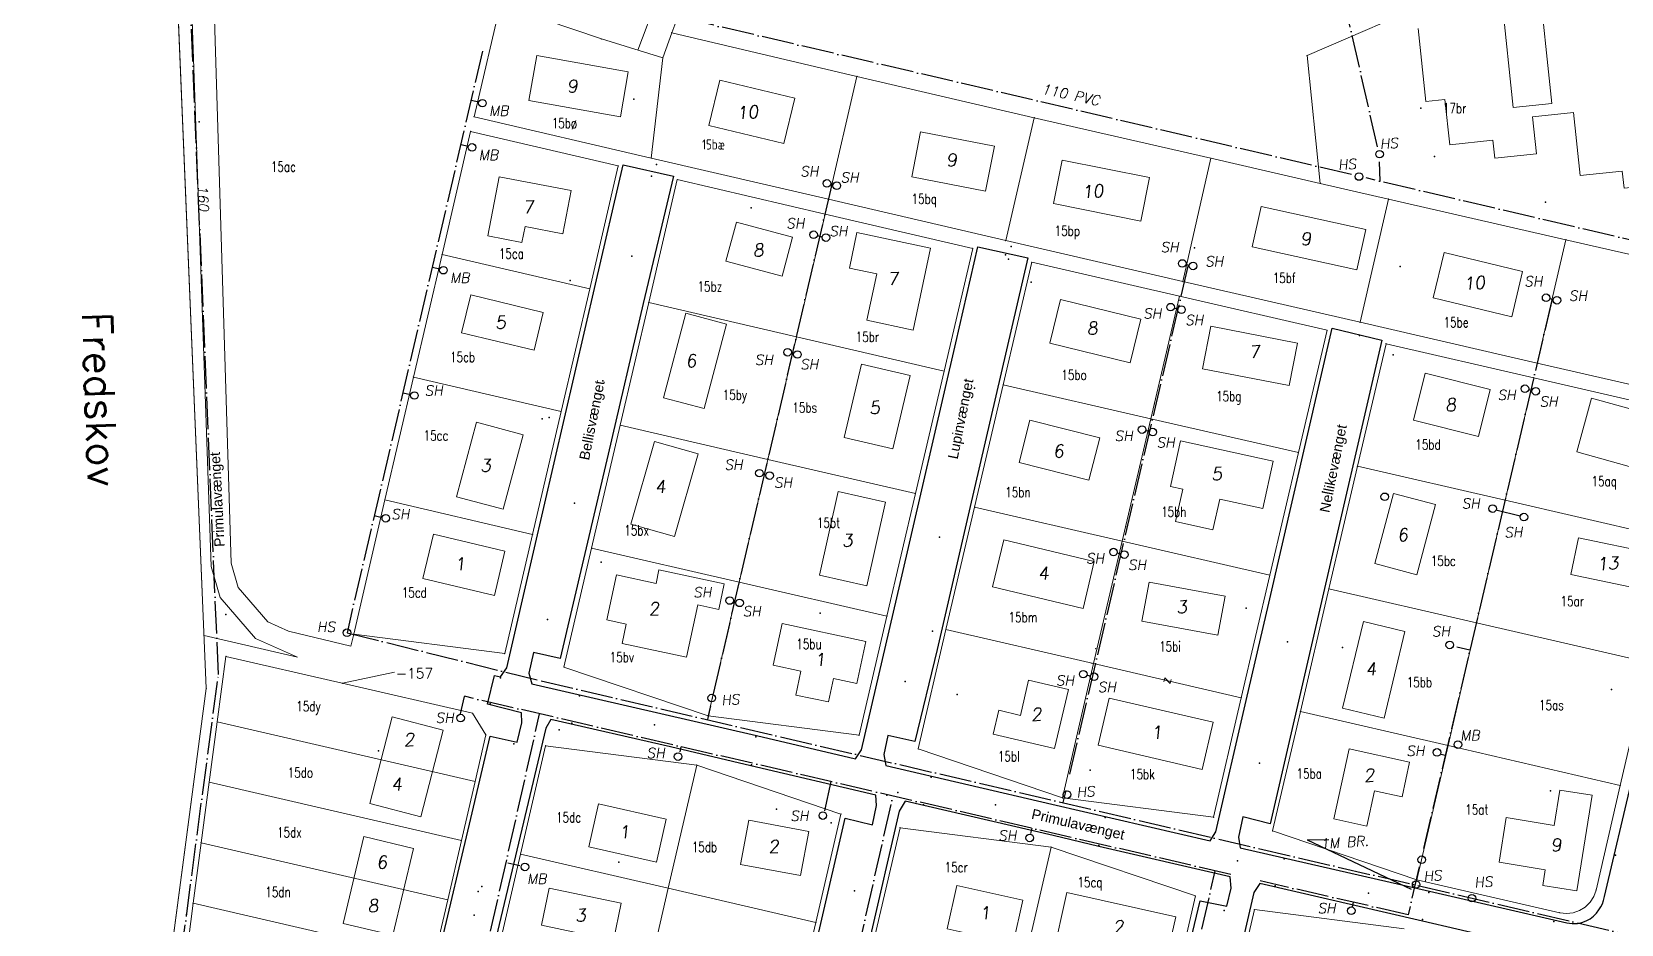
# Model space of a CAD drawing. Header units: millimetres. Extents: x 672113 to 680957, y 6130092 to 6137781.
# Drawn here: x 674181.8 to 674496.3, y 6133181.2 to 6133358 of the extents above; entities that cross this region are included whole.
import ezdxf

# ---------------------------------------------------------------- set-up
doc = ezdxf.new("R2010")
doc.units = ezdxf.units.MM
doc.header["$LTSCALE"] = 0.5
doc.linetypes.add('VVS3', pattern=[16, 12.8, -1.6, 0, -1.6])
for name, color, linetype, lineweight in [('bygning', 1, 'Continuous', 5), ('FREDSKOV', 1, 'Continuous', 5), ('FRSKOV_L', 1, 'Continuous', 5), ('OPTAGETVEJ', 1, 'Continuous', 5), ('skel', 142, 'Continuous', 5), ('SKELKREDS', 1, 'Continuous', 5), ('SKELPKT', 1, 'Continuous', 5), ('SKOV_TEKST', 1, 'Continuous', 5), ('SL-Målebrønd', 70, 'Continuous', 30)]:
    doc.layers.add(name, color=color, linetype=linetype, lineweight=lineweight)
for name, color, linetype, lineweight, plot in [('FIKS_PILE', 9, 'Continuous', 5, False), ('FIKS_TEKST', 6, 'Continuous', 5, False), ('FIKSPUNKT', 1, 'Continuous', 5, False)]:
    doc.layers.add(name, color=color, linetype=linetype, lineweight=lineweight, plot=plot)
for name, color, linetype in [('Husnr', 3, 'Continuous'), ('MATRNR', 12, 'Continuous'), ('SL-tekst2', 3, 'Continuous'), ('Spildevand', 2, 'Continuous'), ('TF_V_---_Stikledning', 150, 'VVS3'), ('TF_V_---_Stophane', 3, 'Continuous'), ('TF_V_---_Tekst', 1, 'Continuous'), ('Vej', 7, 'Continuous'), ('Vejnavn', 9, 'Continuous')]:
    doc.layers.add(name, color=color, linetype=linetype)
doc.styles.add('Ariel', font='arial.ttf')
doc.styles.add('ROMANS', font='ROMANS')
doc.styles.get("Standard").update_dxf_attribs({"font": 'romans.shx', "width": 0.75})

# ---------------------------------------------------------------- blocks, each defined once
blk = doc.blocks.new('270554_270554.DWG_FMEBLOCK69')
at = {"layer": 'FIKS_PILE', "color": 6}
blk.add_line((5.14, 1.08), (-5.14, -1.08), dxfattribs=at)

msp = doc.modelspace()

# ---------------------------------------------------------------- linework, layer by layer
at = {"layer": 'bygning'}
for points in [[(674456.14, 6133358.62, 40.94), (674457.67, 6133344.19, 40.94), (674461.45, 6133344.59, 42.09), (674462.4, 6133335.6, 40.79), (674470.96, 6133336.51, 40.49), (674471.33, 6133332.95, 40.54), (674479.59, 6133333.83, 40.39), (674478.82, 6133341.13, 40.49), (674486.92, 6133341.98, 40.69), (674488.24, 6133329.5, 40.69), (674496.55, 6133330.37, 40.89), (674496.91, 6133327, 40.84), (674505.33, 6133327.89, 40.79), (674503.89, 6133341.55, 40.64), (674513.82, 6133342.6, 40.67), (674514.95, 6133330.26, 40.63), (674548.47, 6133333.33, 40.76), (674547.97, 6133338.74, 40.75), (674561.7, 6133340, 40.73), (674556.91, 6133392.3, 40.71)], [(674479.92, 6133369.58, 40.79), (674482.64, 6133343.8, 40.39), (674474.97, 6133342.99, 40.44), (674472.77, 6133363.86, 40.94)]]:
    msp.add_polyline3d(points, dxfattribs=at)
for points in [[(674298.25, 6133341.17, 33.97), (674299.83, 6133350.03, 34.48), (674281.69, 6133353.26, 34.47), (674280.11, 6133344.39, 34.47)], [(674330.58, 6133335.85, 34.44), (674332.76, 6133344.82, 34.44), (674317.97, 6133348.41, 34.44), (674315.79, 6133339.45, 34.44)], [(674372.3, 6133335.31, 35.99), (674357.68, 6133338.19, 35.77), (674355.93, 6133329.28, 35.65), (674370.55, 6133326.41, 35.71)], [(674385.67, 6133332.54, 37.13), (674383.96, 6133323.95, 37.14), (674401.26, 6133320.51, 37.16), (674402.97, 6133329.1, 37.15)], [(674278.78, 6133316.27, 34.47), (674279.39, 6133319.44, 34.47), (674286.88, 6133317.99, 34.48), (674288.54, 6133326.53, 34.47), (674274.27, 6133329.29, 34.46), (674272, 6133317.58, 34.47)], [(674423.3, 6133315.39, 38.52), (674444.03, 6133310.82, 38.56), (674445.79, 6133318.8, 38.56), (674425.06, 6133323.37, 38.54)], [(674330.26, 6133309.6, 34.37), (674332.31, 6133317.31, 34.37), (674321.21, 6133320.26, 34.37), (674319.16, 6133312.55, 34.37)], [(674345.08, 6133318.23, 35.32), (674343.58, 6133311.19, 35.32), (674349, 6133310.03, 35.32), (674347.05, 6133300.87, 35.32), (674356.2, 6133298.92, 35.32), (674359.65, 6133315.13, 35.37)], [(674459.15, 6133305.27, 39.48), (674474.67, 6133301.55, 39.47), (674476.83, 6133310.54, 39.46), (674461.3, 6133314.26, 39.42)], [(674266.83, 6133298.39, 34.58), (674281.17, 6133294.92, 34.52), (674282.99, 6133302.41, 34.49), (674268.65, 6133305.88, 34.47)], [(674314.82, 6133283.4, 34.6), (674319.25, 6133300.11, 34.38), (674311.23, 6133302.23, 34.27), (674306.81, 6133285.52, 34.34)], [(674385.4, 6133304.96, 36.51), (674383.28, 6133296.32, 36.57), (674399.18, 6133292.42, 36.59), (674401.3, 6133301.07, 36.58)], [(674430.66, 6133287.91, 37.23), (674432.29, 6133296.34, 37.69), (674415.12, 6133299.66, 37.68), (674413.48, 6133291.23, 37.68)], [(674345.97, 6133292.18, 35.37), (674342.54, 6133277.66, 35.37), (674352.17, 6133275.39, 35.37), (674355.59, 6133289.91, 35.37)], [(674468.1, 6133277.86, 38.22), (674470.41, 6133287.15, 38.22), (674457.52, 6133290.36, 38.22), (674455.21, 6133281.07, 38.22)], [(674506.16, 6133269.61, 40.24), (674508.58, 6133278.26, 38.92), (674500.64, 6133280.48, 38.88), (674501.19, 6133282.43, 38.7), (674490.5, 6133285.42, 38.54), (674487.54, 6133274.82, 38.93)], [(674265.8, 6133265.91, 33.83), (674275.04, 6133263.43, 33.84), (674279, 6133278.17, 33.88), (674269.75, 6133280.65, 33.85)], [(674379.3, 6133281.06, 36.58), (674377.18, 6133272.69, 36.59), (674391.01, 6133269.18, 36.6), (674393.13, 6133277.54, 36.59)], [(674304.98, 6133276.86, 34.42), (674300.31, 6133260.48, 34.48), (674308.95, 6133258.02, 34.62), (674313.63, 6133274.4, 34.43)], [(674427.48, 6133272.93, 36.62), (674409.13, 6133276.97, 36.62), (674407.15, 6133267.96, 36.62), (674409.58, 6133267.42, 36.62), (674408.16, 6133260.97, 36.62), (674415.54, 6133259.35, 36.62), (674416.88, 6133265.43, 36.62), (674425.41, 6133263.55, 36.62)], [(674337.64, 6133250.37, 35.78), (674347.01, 6133248.26, 36.2), (674350.74, 6133264.84, 36.19), (674341.36, 6133266.95, 35.77)], [(674451.28, 6133266.55, 37.32), (674447.6, 6133252.67, 37.32), (674455.93, 6133250.46, 37.32), (674459.6, 6133264.34, 37.32)], [(674275.41, 6133255.09, 33.98), (674261.26, 6133258.46, 33.98), (674259.18, 6133249.73, 33.98), (674273.34, 6133246.37, 33.98)], [(674374.14, 6133257.35, 36.26), (674371.93, 6133248.05, 36.71), (674389.84, 6133243.79, 36.72), (674392.05, 6133253.09, 36.38)], [(674486.36, 6133250.52, 37.58), (674500.92, 6133247.44, 37.59), (674502.45, 6133254.7, 37.59), (674487.9, 6133257.78, 38.01)], [(674297.5, 6133250.41, 35.19), (674295.6, 6133241.51, 35.68), (674299.42, 6133240.69, 35.69), (674298.6, 6133236.83, 35.69), (674311.35, 6133234.1, 35.62), (674313.57, 6133244.48, 35.49), (674317.75, 6133243.59, 34.87), (674318.82, 6133248.62, 34.84), (674305.9, 6133251.39, 34.8), (674305.34, 6133248.73, 35.06)], [(674401.49, 6133241.25, 37.38), (674416.54, 6133238.51, 37.42), (674417.95, 6133246.23, 37.41), (674402.89, 6133248.96, 37.4)], [(674330.29, 6133240.8, 35.76), (674328.52, 6133232.51, 35.76), (674333.97, 6133231.35, 35.77), (674332.96, 6133226.63, 35.77), (674339.45, 6133225.25, 35.78), (674340.44, 6133229.89, 35.77), (674345.09, 6133228.9, 35.78), (674346.87, 6133237.26, 35.77)], [(674445.31, 6133241.21, 36.92), (674441.19, 6133224.01, 37.27), (674449.41, 6133222.04, 37.22), (674453.53, 6133239.24, 36.87)], [(674372.07, 6133218.89, 36.73), (674384.2, 6133216.04, 37.44), (674386.94, 6133227.69, 37.43), (674379.06, 6133229.54, 37.43), (674377.43, 6133222.6, 37.46), (674373.18, 6133223.6, 37.43)], [(674395, 6133226.02, 37.47), (674392.83, 6133216.67, 37.47), (674413.39, 6133211.89, 37.49), (674415.56, 6133221.24, 37.48)], [(674253.12, 6133222.28, 34.43), (674248.68, 6133205.11, 34.44), (674258.73, 6133202.51, 34.45), (674263.17, 6133219.68, 34.44)], [(674454.47, 6133213.36, 37.02), (674442.5, 6133215.97, 37.02), (674439.48, 6133202.08, 37.02), (674446.01, 6133200.66, 37.02), (674447.53, 6133207.68, 37.17), (674452.98, 6133206.49, 37.17)], [(674472.18, 6133193.5, 37.62), (674481.31, 6133192.02, 37.63), (674480.81, 6133188.91, 37.63), (674487.54, 6133187.82, 37.61), (674490.61, 6133206.77, 37.57), (674484.19, 6133207.81, 37.56), (674483.05, 6133200.81, 37.57), (674473.61, 6133202.34, 37.62)], [(674292.01, 6133196.54, 35.74), (674305.43, 6133193.54, 35.81), (674307.33, 6133202.05, 35.83), (674293.92, 6133205.05, 35.82)], [(674322.01, 6133193.08, 36.23), (674333.93, 6133190.85, 36.27), (674335.57, 6133199.62, 36.26), (674323.66, 6133201.85, 36.25)], [(674247.46, 6133198.6, 34.45), (674243.38, 6133181.39, 34.46), (674253.23, 6133179.05, 34.47), (674257.31, 6133196.26, 34.46)], [(674376.02, 6133177.42, 37.08), (674377.93, 6133186.01, 37.1), (674364.82, 6133188.93, 37.09), (674362.91, 6133180.34, 37.1)], [(674282.64, 6133181.02, 35.75), (674296.87, 6133178.03, 35.76), (674298.41, 6133185.41, 35.76), (674284.19, 6133188.39, 35.75)], [(674383.77, 6133174.71, 37.5), (674390.36, 6133173.24, 37.51), (674391.33, 6133177.57, 37.5), (674406.29, 6133174.24, 37.52), (674408.18, 6133182.71, 37.51), (674386.62, 6133187.5, 37.49)]]:
    msp.add_polyline3d(points, close=True, dxfattribs=at)
at = {"layer": 'FIKSPUNKT', "color": 6}
msp.add_point((674243.22, 6133228.97), dxfattribs=at)
at = {"layer": 'FREDSKOV', "color": 7}
msp.add_lwpolyline([(674181.21, 6133103.41), (674182.8, 6133007.36), (674182.85, 6133004.16), (674190.13, 6133007.44), (674200.48, 6133015.09), (674202.21, 6133015.42), (674207.65, 6133016.01), (674208.87, 6133016.76), (674208.43, 6133020.51), (674206.51, 6133072.59), (674205.12, 6133098.05), (674202.91, 6133126.64), (674216.3, 6133227.92), (674209.31, 6133396.02), (674209.1, 6133397.45), (674202.12, 6133444.95), (674197.33, 6133477.51), (674187.05, 6133495.1), (674169.48, 6133526.02)], dxfattribs=at)
at = {"layer": 'FRSKOV_L', "color": 64, "true_color": 0x5fa000}
for p in [(674209.31, 6133396.02), (674202.91, 6133126.64)]:
    msp.add_line(p, (674216.3, 6133227.92), dxfattribs=at)
at = {"layer": 'MATRNR', "color": 5}
msp.add_point((674441.16, 6133236.04), dxfattribs=at)
at = {"layer": 'OPTAGETVEJ', "color": 8}
for p, q in [((674301.68, 6133354.37), (674414.03, 6133650.36)), ((674215.85, 6133238.43), (674215.91, 6133238.42)), ((674215.91, 6133238.42), (674234.38, 6133234.15)), ((674244.92, 6133236.31), (674245.48, 6133238.7))]:
    msp.add_line(p, q, dxfattribs=at)
for points in [[(674205.16, 6133445.09), (674212.13, 6133400.07), (674217.25, 6133252.11), (674219.02, 6133245.96), (674226.07, 6133237.8), (674234.38, 6133234.15)], [(674244.92, 6133236.31), (674232.6, 6133239.3), (674228.5, 6133241.1), (674222.62, 6133247.91), (674221.23, 6133252.73), (674216.85, 6133395.05), (674213.47, 6133445.47)]]:
    msp.add_lwpolyline(points, dxfattribs=at)
at = {"layer": 'skel', "color": 40}
for p, q in [((674361.45, 6133497.38), (674308.43, 6133357.79)), ((674209.31, 6133396.02), (674216.3, 6133227.92)), ((674476.2, 6133371.47), (674434.16, 6133353.28)), ((674269.29, 6133341.16), (674274.89, 6133365.22)), ((674283.4, 6133360.38), (674294.52, 6133356.56)), ((674294.52, 6133356.56), (674306.65, 6133352.85)), ((674306.65, 6133352.85), (674308.43, 6133357.79)), ((674308.43, 6133357.79), (674345.09, 6133349.14)), ((674304.37, 6133332.99), (674306.65, 6133352.85)), ((674434.16, 6133353.28), (674436.77, 6133327.97)), ((674339.44, 6133324.81), (674345.09, 6133349.14)), ((674380.17, 6133340.96), (674345.09, 6133349.14)), ((674304.37, 6133332.99), (674269.29, 6133341.16)), ((674374.52, 6133316.63), (674380.17, 6133340.96)), ((674380.17, 6133340.96), (674415.15, 6133332.94)), ((674268.61, 6133338.24), (674262.96, 6133313.91)), ((674268.61, 6133338.24), (674297.84, 6133331.43)), ((674297.84, 6133331.43), (674292.19, 6133307.1)), ((674339.44, 6133324.81), (674304.37, 6133332.99)), ((674415.15, 6133332.94), (674409.59, 6133308.52)), ((674415.15, 6133332.94), (674436.77, 6133327.97)), ((674303.88, 6133304.38), (674309.53, 6133328.71)), ((674309.53, 6133328.71), (674338.76, 6133321.89)), ((674436.77, 6133327.97), (674450.27, 6133324.86)), ((674339.44, 6133324.81), (674374.52, 6133316.63)), ((674450.27, 6133324.86), (674444.65, 6133300.45)), ((674485.4, 6133316.8), (674450.27, 6133324.86)), ((674338.76, 6133321.89), (674333.11, 6133297.56)), ((674338.76, 6133321.89), (674367.99, 6133315.08)), ((674367.99, 6133315.08), (674362.34, 6133290.78)), ((674409.59, 6133308.52), (674374.52, 6133316.63)), ((674479.72, 6133292.37), (674485.4, 6133316.8)), ((674485.4, 6133316.8), (674512.7, 6133310.52)), ((674262.96, 6133313.91), (674257.31, 6133289.59)), ((674262.96, 6133313.91), (674292.19, 6133307.1)), ((674374.03, 6133288.09), (674379.69, 6133312.35)), ((674379.69, 6133312.35), (674408.91, 6133305.61)), ((674444.65, 6133300.45), (674409.59, 6133308.52)), ((674292.19, 6133307.1), (674286.53, 6133282.78)), ((674408.91, 6133305.61), (674403.24, 6133281.36)), ((674408.91, 6133305.61), (674438.13, 6133298.88)), ((674298.23, 6133280.05), (674303.88, 6133304.38)), ((674303.88, 6133304.38), (674333.11, 6133297.56)), ((674438.13, 6133298.88), (674432.47, 6133274.63)), ((674479.72, 6133292.37), (674444.65, 6133300.45)), ((674333.11, 6133297.56), (674327.45, 6133273.26)), ((674333.11, 6133297.56), (674362.34, 6133290.78)), ((674444.15, 6133271.94), (674449.82, 6133296.19)), ((674449.82, 6133296.19), (674479.04, 6133289.46)), ((674257.31, 6133289.59), (674251.65, 6133265.26)), ((674286.53, 6133282.78), (674257.31, 6133289.59)), ((674362.34, 6133290.78), (674356.67, 6133266.53)), ((674479.04, 6133289.46), (674473.37, 6133265.21)), ((674479.04, 6133289.46), (674510.68, 6133282.14)), ((674511.36, 6133285.05), (674479.72, 6133292.37)), ((674368.36, 6133263.84), (674374.03, 6133288.09)), ((674374.03, 6133288.09), (674403.24, 6133281.36)), ((674286.53, 6133282.78), (674280.88, 6133258.45)), ((674292.57, 6133255.73), (674298.23, 6133280.05)), ((674327.45, 6133273.26), (674298.23, 6133280.05)), ((674403.24, 6133281.36), (674397.58, 6133257.1)), ((674403.24, 6133281.36), (674432.47, 6133274.63)), ((674432.47, 6133274.63), (674426.8, 6133250.38)), ((674327.45, 6133273.26), (674321.79, 6133249)), ((674356.67, 6133266.53), (674327.45, 6133273.26)), ((674438.49, 6133247.68), (674444.15, 6133271.94)), ((674444.15, 6133271.94), (674473.37, 6133265.21)), ((674251.65, 6133265.26), (674245.48, 6133238.7)), ((674251.65, 6133265.26), (674280.88, 6133258.45)), ((674356.67, 6133266.53), (674351.01, 6133242.27)), ((674473.37, 6133265.21), (674467.71, 6133240.95)), ((674473.37, 6133265.21), (674507.45, 6133257.34)), ((674362.7, 6133239.58), (674368.36, 6133263.84)), ((674368.36, 6133263.84), (674397.58, 6133257.1)), ((674280.88, 6133258.45), (674275.38, 6133234.85)), ((674287.07, 6133232.16), (674292.57, 6133255.73)), ((674292.57, 6133255.73), (674321.79, 6133249)), ((674397.58, 6133257.1), (674391.92, 6133232.85)), ((674397.58, 6133257.1), (674426.8, 6133250.38)), ((674321.79, 6133249), (674315.62, 6133222.48)), ((674321.79, 6133249), (674351.01, 6133242.27)), ((674426.8, 6133250.38), (674421.15, 6133226.1)), ((674432.84, 6133223.39), (674438.49, 6133247.68)), ((674438.49, 6133247.68), (674467.71, 6133240.95)), ((674351.01, 6133242.27), (674345.52, 6133218.65)), ((674357.21, 6133215.94), (674362.7, 6133239.58)), ((674362.7, 6133239.58), (674391.92, 6133232.85)), ((674467.71, 6133240.95), (674462.07, 6133216.63)), ((674467.71, 6133240.95), (674501.79, 6133233.09)), ((674275.38, 6133234.85), (674245.48, 6133238.7)), ((674218.46, 6133221.31), (674220.18, 6133234.27)), ((674220.18, 6133234.27), (674243.22, 6133228.97)), ((674391.92, 6133232.85), (674385.77, 6133206.26)), ((674391.92, 6133232.85), (674421.15, 6133226.1)), ((674501.79, 6133233.09), (674496.16, 6133208.74)), ((674315.62, 6133222.48), (674287.07, 6133232.16)), ((674202.91, 6133126.64), (674216.3, 6133227.92)), ((674243.22, 6133228.97), (674268.99, 6133223.01)), ((674421.15, 6133226.1), (674415.67, 6133202.42)), ((674427.36, 6133199.71), (674432.84, 6133223.39)), ((674432.84, 6133223.39), (674462.07, 6133216.63)), ((674216.87, 6133209.34), (674218.46, 6133221.31)), ((674218.46, 6133221.31), (674269.51, 6133209.52)), ((674268.99, 6133223.01), (674271.64, 6133218.74)), ((674345.52, 6133218.65), (674315.62, 6133222.48)), ((674271.64, 6133218.74), (674269.51, 6133209.52)), ((674283.46, 6133216.58), (674278.49, 6133195.1)), ((674313.37, 6133212.74), (674283.46, 6133216.58)), ((674385.77, 6133206.26), (674357.21, 6133215.94)), ((674462.07, 6133216.63), (674455.91, 6133190.03)), ((674496.16, 6133208.74), (674462.07, 6133216.63)), ((674313.37, 6133212.74), (674307.72, 6133188.34)), ((674341.92, 6133203.05), (674313.37, 6133212.74)), ((674215.28, 6133197.37), (674216.87, 6133209.34)), ((674266.8, 6133197.81), (674216.87, 6133209.34)), ((674269.51, 6133209.52), (674266.8, 6133197.81)), ((674496.16, 6133208.74), (674491.36, 6133187.99)), ((674415.67, 6133202.42), (674385.77, 6133206.26)), ((674336.95, 6133181.58), (674341.92, 6133203.05)), ((674353.61, 6133200.35), (674348.64, 6133178.87)), ((674383.51, 6133196.51), (674353.61, 6133200.35)), ((674455.91, 6133190.03), (674427.36, 6133199.71)), ((674213.69, 6133185.39), (674215.28, 6133197.37)), ((674215.28, 6133197.37), (674264.08, 6133186.09)), ((674266.8, 6133197.81), (674264.08, 6133186.09)), ((674278.49, 6133195.1), (674273.06, 6133171.67)), ((674307.72, 6133188.34), (674278.49, 6133195.1)), ((674383.51, 6133196.51), (674377.87, 6133172.11)), ((674412.07, 6133186.83), (674383.51, 6133196.51)), ((674484.17, 6133183.49), (674455.91, 6133190.03)), ((674264.08, 6133186.09), (674261.37, 6133174.38)), ((674307.72, 6133188.34), (674302.29, 6133164.91)), ((674336.95, 6133181.58), (674307.72, 6133188.34)), ((674407.09, 6133165.35), (674412.07, 6133186.83)), ((674212.15, 6133173.41), (674213.69, 6133185.39)), ((674213.69, 6133185.39), (674261.37, 6133174.38)), ((674423.76, 6133184.12), (674418.9, 6133163.13)), ((674453.42, 6133180.34), (674423.76, 6133184.12)), ((674331.52, 6133158.15), (674336.95, 6133181.58))]:
    msp.add_line(p, q, dxfattribs=at)
for points in [[(674405.81, 6133229.21), (674405.99, 6133230.03), (674407.07, 6133228.92), (674407.26, 6133229.73)], [(674484.17, 6133183.49), (674485.5, 6133183.34), (674486.84, 6133183.49), (674488.1, 6133183.93), (674489.24, 6133184.64), (674490.2, 6133185.58), (674490.91, 6133186.72), (674491.36, 6133187.99)]]:
    msp.add_lwpolyline(points, dxfattribs=at)
at = {"layer": 'SKELKREDS', "color": 250, "true_color": 0x333333}
for p in [(674434.16, 6133353.28), (674345.09, 6133349.14), (674269.29, 6133341.16), (674380.17, 6133340.96), (674268.61, 6133338.24), (674297.84, 6133331.43), (674304.37, 6133332.99), (674415.15, 6133332.94), (674309.53, 6133328.71), (674436.77, 6133327.97), (674339.44, 6133324.81), (674450.27, 6133324.86), (674337.77, 6133317.5), (674367.99, 6133315.08), (674374.52, 6133316.63), (674485.4, 6133316.8), (674262.96, 6133313.91), (674379.69, 6133312.35), (674409.59, 6133308.52), (674292.19, 6133307.1), (674408.91, 6133305.61), (674303.88, 6133304.38), (674438.13, 6133298.88), (674444.65, 6133300.45), (674332.88, 6133296.57), (674449.82, 6133296.19), (674257.31, 6133289.59), (674362.34, 6133290.78), (674479.04, 6133289.46), (674479.72, 6133292.37), (674374.03, 6133288.09), (674403.93, 6133284.27), (674286.53, 6133282.78), (674298.23, 6133280.05), (674403.24, 6133281.36), (674432.47, 6133274.63), (674326.8, 6133270.48), (674327.2, 6133272.12), (674327.45, 6133273.26), (674444.15, 6133271.94), (674251.65, 6133265.26), (674356.67, 6133266.53), (674473.37, 6133265.21), (674368.36, 6133263.84), (674280.88, 6133258.45), (674398.28, 6133260.01), (674292.57, 6133255.73), (674397.59, 6133257.1), (674321.79, 6133249), (674426.8, 6133250.38), (674321.54, 6133247.87), (674438.49, 6133247.68), (674351.01, 6133242.27), (674362.7, 6133239.58), (674467.71, 6133240.95), (674245.48, 6133238.7), (674392.3, 6133235.83), (674220.18, 6133234.27), (674275.38, 6133234.85), (674391.62, 6133232.92), (674287.07, 6133232.16), (674216.3, 6133227.92), (674421.15, 6133226.1), (674432.84, 6133223.39), (674218.46, 6133221.31), (674268.99, 6133223.01), (674315.62, 6133222.48), (674271.64, 6133218.74), (674345.52, 6133218.65), (674283.46, 6133216.58), (674357.21, 6133215.94), (674462.07, 6133216.63), (674313.37, 6133212.74), (674216.87, 6133209.34), (674269.51, 6133209.52), (674496.16, 6133208.74), (674385.77, 6133206.26), (674341.92, 6133203.05), (674415.67, 6133202.42), (674353.61, 6133200.35), (674427.36, 6133199.71), (674215.28, 6133197.37), (674266.8, 6133197.81), (674278.49, 6133195.1), (674383.51, 6133196.51), (674455.91, 6133190.03), (674264.08, 6133186.09), (674307.72, 6133188.34), (674412.07, 6133186.83), (674491.36, 6133187.99), (674213.69, 6133185.39), (674423.76, 6133184.12), (674484.17, 6133183.49), (674336.95, 6133181.58)]:
    msp.add_point(p, dxfattribs=at)
at = {"layer": 'SKELPKT', "color": 250, "true_color": 0x333333}
for p in [(674294.52, 6133356.56), (674308.43, 6133357.79), (674306.65, 6133352.85)]:
    msp.add_point(p, dxfattribs=at)
at = {"layer": 'SKELPKT', "color": 253, "true_color": 0x999999}
msp.add_point((674243.22, 6133228.97), dxfattribs=at)
at = {"layer": 'SL-Målebrønd'}
for centre in [(674270.95, 6133343.85), (674268.91, 6133335.09), (674263.24, 6133310.77), (674470.89, 6133263.56), (674266.64, 6133222.06), (674309.67, 6133214.42), (674459.89, 6133215.27), (674338.33, 6133202.75), (674379.27, 6133198.33), (674442.92, 6133183.91)]:
    msp.add_circle(centre, 0.75, dxfattribs=at)
at = {"layer": 'SL-tekst2', "color": 8}
for q in [(674438.46, 6133198), (674454.79, 6133188.15)]:
    msp.add_line((674434.19, 6133197.92), q, dxfattribs=at)
at = {"layer": 'Spildevand'}
for p in [(674300.89, 6133344.65), (674456.68, 6133342.83), (674214.91, 6133340.15), (674459.37, 6133333.32), (674305.42, 6133331.72), (674304.41, 6133329.42), (674481.35, 6133324.24), (674324.12, 6133323.14), (674375.58, 6133315.49), (674300.54, 6133313.54), (674374.51, 6133313.84), (674375.06, 6133312.94), (674452.58, 6133311.51), (674379.57, 6133308.42), (674444.57, 6133297.82), (674451.19, 6133294.01), (674294.81, 6133288.88), (674368.34, 6133287.43), (674282.78, 6133281.3), (674284.17, 6133281.6), (674289.17, 6133264.62), (674437.23, 6133266.86), (674361.41, 6133257.9), (674294.46, 6133252.91), (674220.2, 6133242.56), (674337.83, 6133242.86), (674283.85, 6133241.61), (674360.04, 6133239.25), (674430.31, 6133237.14), (674274.5, 6133230.01), (674290.16, 6133226.46), (674354.65, 6133229.28), (674272.48, 6133224.85), (674288.63, 6133221.07), (674305, 6133220.75), (674277.16, 6133216.99), (674286.16, 6133219.76), (674325.07, 6133218.36), (674250.38, 6133215.58), (674324.22, 6133212.82), (674424.76, 6133213.16), (674359.79, 6133210.36), (674482.34, 6133207.65), (674351.01, 6133206.76), (674353.16, 6133207.33), (674358.26, 6133204.91), (674372.51, 6133204.9), (674329.16, 6133204.02), (674339.95, 6133201.31), (674394.22, 6133202.38), (674392.98, 6133196.81), (674297.98, 6133193.52), (674420.38, 6133193.81), (674429.61, 6133194.2), (674495.2, 6133194.88), (674270.83, 6133188.73), (674427.89, 6133188.81), (674270.13, 6133187.72), (674344.59, 6133187.85), (674446.3, 6133187.38), (674458.24, 6133187.53), (674212.41, 6133183.13), (674269.31, 6133183.02), (674417.78, 6133183.98), (674457.04, 6133182.15), (674482.99, 6133181.75)]:
    msp.add_point(p, dxfattribs=at)
at = {"layer": 'TF_V_---_Stikledning'}
for p, q in [((674218.69, 6133230.71), (674211.8, 6133396.26)), ((674270.98, 6133354.18), (674244.15, 6133238.97)), ((674270.22, 6133344.02), (674268.7, 6133344.38)), ((674268.18, 6133335.26), (674266.66, 6133335.61)), ((674340.1, 6133327.74), (674316.38, 6133225.88)), ((674339.86, 6133327.79), (674340.34, 6133327.68)), ((674565.96, 6133300.9), (674445.86, 6133329.03)), ((674337.24, 6133317.63), (674338.21, 6133317.4)), ((674262.51, 6133310.94), (674260.99, 6133311.29)), ((674410.66, 6133311.83), (674387.1, 6133210.66)), ((674410.22, 6133311.93), (674410.88, 6133311.78)), ((674482.66, 6133305.03), (674457.07, 6133195.54)), ((674482.22, 6133305.14), (674482.89, 6133304.98)), ((674407.91, 6133303.28), (674408.57, 6133303.12)), ((674332.09, 6133294.35), (674332.57, 6133294.24)), ((674255.21, 6133286.48), (674256.76, 6133286.12)), ((674478.03, 6133287.13), (674478.7, 6133286.97)), ((674402.24, 6133279.03), (674402.91, 6133278.87)), ((674326.53, 6133270.38), (674327.02, 6133270.26)), ((674249.55, 6133262.16), (674251.1, 6133261.8)), ((674476.37, 6133262.06), (674471.56, 6133263.22)), ((674396.59, 6133254.77), (674397.26, 6133254.61)), ((674320.65, 6133245.14), (674321.13, 6133245.02)), ((674244.15, 6133238.97), (674282.6, 6133229.42)), ((674463.82, 6133236.17), (674466.4, 6133235.57)), ((674204.92, 6133126.58), (674218.69, 6133230.71)), ((674390.62, 6133230.59), (674391.28, 6133230.43)), ((674266.59, 6133222.88), (674267.4, 6133226.36)), ((674419.06, 6133191.08), (674267.38, 6133226.37)), ((674282.6, 6133229.42), (674497.55, 6133179.2)), ((674316.07, 6133224.48), (674315.52, 6133221.79)), ((674254.74, 6133100.86), (674282.28, 6133222.9)), ((674310.07, 6133215.37), (674310.3, 6133216.38)), ((674461.49, 6133214.67), (674460.73, 6133214.85)), ((674338.71, 6133203.71), (674340.01, 6133209.47)), ((674386.42, 6133207.74), (674385.86, 6133205.37)), ((674325.46, 6133088.07), (674352.21, 6133206.63)), ((674379.52, 6133199.17), (674379.77, 6133200.24)), ((674275.99, 6133193.39), (674278.33, 6133192.87)), ((674393.76, 6133093.32), (674415.98, 6133191.8)), ((674456.39, 6133192.62), (674454.17, 6133183.1)), ((674456.39, 6133192.62), (674455.58, 6133189.14)), ((674454.17, 6133183.1), (674424.91, 6133189.8)), ((674443.14, 6133184.65), (674443.35, 6133185.58))]:
    msp.add_line(p, q, dxfattribs=at)
for points in [[(674448.11, 6133335.21), (674411.37, 6133496.85), (674436.8, 6133500.03)], [(674442.94, 6133329.71), (674210.61, 6133384.13)], [(674448.64, 6133328.38), (674448.5, 6133332.25)]]:
    msp.add_lwpolyline(points, dxfattribs=at)
at = {"layer": 'TF_V_---_Stophane'}
for centre in [(674448.52, 6133333.75), (674339.13, 6133327.96), (674341.07, 6133327.51), (674444.45, 6133329.32), (674336.5, 6133317.8), (674338.94, 6133317.23), (674409.48, 6133312.1), (674411.61, 6133311.61), (674481.49, 6133305.31), (674483.62, 6133304.81), (674407.17, 6133303.45), (674409.3, 6133302.95), (674331.36, 6133294.52), (674333.3, 6133294.07), (674257.49, 6133285.95), (674477.3, 6133287.3), (674479.43, 6133286.8), (674401.51, 6133279.2), (674403.64, 6133278.7), (674325.77, 6133270.57), (674327.8, 6133270.09), (674449.54, 6133265.89), (674251.83, 6133261.63), (674477.1, 6133261.88), (674395.86, 6133254.94), (674397.99, 6133254.44), (674319.9, 6133245.34), (674321.85, 6133244.88), (674244.15, 6133238.97), (674462.42, 6133236.54), (674389.88, 6133230.76), (674392.01, 6133230.26), (674316.35, 6133226.03, 31.27), (674464.04, 6133216.8), (674386.68, 6133206.91), (674279.36, 6133192.58), (674456.86, 6133194), (674455.76, 6133189.1), (674466.8, 6133186.39)]:
    msp.add_circle(centre, 0.75, dxfattribs=at)
at = {"layer": 'Vej', "linetype": 'Continuous'}
for points in [[(674256.11, 6133149.08), (674268.64, 6133202.16), (674272.46, 6133218.45), (674277.83, 6133217.32), (674278.77, 6133221.12), (674278.68, 6133223.13), (674271.95, 6133224.79), (674273.34, 6133230.47), (674274.5, 6133230.2), (674275.76, 6133232.02), (674281.04, 6133254.93), (674293.33, 6133308.03), (674298.83, 6133331.67), (674308.74, 6133329.4), (674302.74, 6133304.17), (674295.82, 6133274.32), (674286.36, 6133233.86), (674281.04, 6133235.02), (674280.11, 6133230.98), (674280.73, 6133228.82), (674325.21, 6133218.6), (674344.8, 6133214), (674345.97, 6133215.74), (674353.65, 6133248.74), (674364.65, 6133296.39), (674369.04, 6133315.39), (674378.9, 6133313.23), (674367.28, 6133263.08), (674360.93, 6133235.67), (674356.52, 6133217.42), (674351.21, 6133218.63), (674350.37, 6133214.83), (674350.79, 6133212.65), (674383.63, 6133204.98), (674414.96, 6133197.78), (674416.13, 6133199.54), (674422.11, 6133225.54), (674426.6, 6133244.79), (674439.15, 6133299.32), (674448.96, 6133296.94), (674436.63, 6133243.46), (674426.88, 6133201.14), (674421.46, 6133202.51), (674420.62, 6133198.48), (674420.95, 6133196.39), (674458.38, 6133187.8), (674485.6, 6133181.48)], [(674493.05, 6133186.69), (674498.52, 6133209.97), (674503.75, 6133232.5), (674507.22, 6133247.39), (674515.2, 6133281.74), (674521.15, 6133307.44), (674528.98, 6133305.59)], [(674332.74, 6133158.78), (674342.72, 6133202.22), (674348.14, 6133200.91), (674348.98, 6133204.73), (674348.79, 6133206.82), (674324.08, 6133212.63), (674308.17, 6133216.34), (674284.48, 6133221.79), (674283.5, 6133220.06), (674271.77, 6133170.63)], [(674410.04, 6133173.43), (674413.02, 6133185.87), (674418.29, 6133184.82), (674419.14, 6133188.35), (674418.95, 6133190.59), (674392.93, 6133196.65), (674383.89, 6133198.8), (674354.64, 6133205.62), (674353.47, 6133203.62), (674341.67, 6133152.66)], [(674484.18, 6133175.47), (674457.05, 6133181.85), (674424.8, 6133189.31), (674423.63, 6133187.5), (674412.32, 6133138.48)], [(674485.6, 6133181.48), (674486.66, 6133181.36), (674487.67, 6133181.38), (674488.58, 6133181.56), (674489.44, 6133181.87), (674490.2, 6133182.32), (674490.87, 6133182.81), (674491.43, 6133183.41), (674491.95, 6133184.07), (674492.32, 6133184.66), (674492.65, 6133185.29), (674492.87, 6133185.96), (674493.05, 6133186.69)]]:
    msp.add_lwpolyline(points, dxfattribs=at)
at = {"layer": 'Vejnavn', "color": 1}
for p in [(674411.88, 6133315.21), (674288.31, 6133308.71), (674422.09, 6133243.84), (674364.91, 6133226.7), (674494.41, 6133227.74), (674391.24, 6133211.73)]:
    msp.add_point(p, dxfattribs=at)

# ---------------------------------------------------------------- block references
at = {"layer": 'FIKS_PILE', "color": 6}
msp.add_blockref('270554_270554.DWG_FMEBLOCK69', (674248.42, 6133230.08), dxfattribs=at)

# ---------------------------------------------------------------- texts
at = {"layer": 'FIKS_TEKST'}
msp.add_text('-157', height=2, dxfattribs=at).set_placement((674253.82, 6133229.93))
at = {"layer": 'Husnr', "style": 'ROMANS', "oblique": 10}
for s, p in [('9', (674287.75, 6133345.88)), ('10', (674321.34, 6133340.67)), ('9', (674362.8, 6133331.27)), ('10', (674389.67, 6133324.99)), ('7', (674279.02, 6133321.94)), ('9', (674432.92, 6133315.64)), ('8', (674324.54, 6133313.42)), ('7', (674351.2, 6133307.76)), ('10', (674465.19, 6133306.84)), ('5', (674273.52, 6133299.1)), ('8', (674390.63, 6133297.96)), ('7', (674422.74, 6133293.27)), ('6', (674311.23, 6133291.49)), ('5', (674347.55, 6133282.23)), ('8', (674461.58, 6133282.78)), ('6', (674383.95, 6133273.61)), ('3', (674270.55, 6133270.78)), ('5', (674415.28, 6133269.12)), ('4', (674305.11, 6133266.59)), ('3', (674342.15, 6133255.94)), ('6', (674452.07, 6133257.02)), ('1', (674265.48, 6133251.25)), ('4', (674380.95, 6133249.41)), ('13', (674491.6, 6133251.3)), ('3', (674408.34, 6133242.75)), ('2', (674303.89, 6133242.41)), ('1', (674336.74, 6133232.32)), ('4', (674445.79, 6133230.45)), ('2', (674379.57, 6133221.5)), ('1', (674403.41, 6133217.9)), ('2', (674255.44, 6133216.48)), ('2', (674445.45, 6133209.41)), ('4', (674252.92, 6133207.63)), ('1', (674298.01, 6133198.19)), ('9', (674482.47, 6133195.6)), ('2', (674327.58, 6133195.32)), ('6', (674250.03, 6133192.17)), ('8', (674248.28, 6133183.57)), ('3', (674289.36, 6133181.68)), ('1', (674369.42, 6133182.15)), ('2', (674395.83, 6133179.4))]:
    msp.add_text(s, height=2.5, rotation=3.9, dxfattribs=at).set_placement(p)
at = {"layer": 'MATRNR', "width": 0.75}
for s, p in [('17br', (674461.06, 6133341.84)), ('15bø', (674284.68, 6133338.9)), ('15bæ', (674314.44, 6133334.67)), ('15ac', (674229.09, 6133330.28)), ('15bq', (674355.9, 6133323.91)), ('15bp', (674384.22, 6133317.58)), ('15ca', (674274.21, 6133313.05)), ('15bz', (674313.53, 6133306.55)), ('15bf', (674427.39, 6133308.24)), ('15be', (674461.19, 6133299.44)), ('15br', (674344.84, 6133296.58)), ('15cb', (674264.55, 6133292.57)), ('15bo', (674385.55, 6133289.04)), ('15by', (674318.52, 6133285.09)), ('15bg', (674416.17, 6133284.82)), ('15bs', (674332.31, 6133282.57)), ('15cc', (674259.32, 6133277.04)), ('15bd', (674455.6, 6133275.24)), ('15bn', (674374.44, 6133265.8)), ('15aq', (674490.48, 6133267.97)), ('15bt', (674337.16, 6133259.75)), ('15bh', (674405.28, 6133261.93)), ('15bx', (674299.04, 6133258.25)), ('15bc', (674458.67, 6133252.2)), ('15cd', (674255, 6133245.93)), ('15ar', (674484.35, 6133244.21)), ('15bm', (674375.1, 6133241.03)), ('15bu', (674333.09, 6133235.73)), ('15bi', (674404.89, 6133235.26)), ('15bv', (674296.15, 6133233.12)), ('15bb', (674453.91, 6133228.17)), ('15dy', (674234.12, 6133223.4)), ('15as', (674480.09, 6133223.64)), ('15bl', (674372.98, 6133213.48)), ('15do', (674232.42, 6133210.28)), ('15bk', (674399.13, 6133209.96)), ('15ba', (674432.09, 6133210.07)), ('15at', (674465.48, 6133202.94)), ('15dc', (674285.53, 6133201.4)), ('15dx', (674230.31, 6133198.43)), ('15db', (674312.4, 6133195.53)), ('15cr', (674362.45, 6133191.51)), ('15dn', (674227.99, 6133186.62)), ('15cq', (674388.74, 6133188.55))]:
    msp.add_text(s, height=2, dxfattribs=at).set_placement(p)
at = {"layer": 'SKOV_TEKST', "color": 94}
msp.add_text('Fredskov', height=5.9, rotation=272, dxfattribs=at).set_placement((674191.72, 6133302.38))
at = {"layer": 'TF_V_---_Tekst', "style": 'ROMANS', "oblique": 10}
for s, rotation, p in [('110 PVC', 347.8242, (674381.51, 6133345.77)), ('HS', 3.8744, (674448.66, 6133334.75)), ('HS', 3.8744, (674440.36, 6133330.62)), ('160', 272.5459, (674214.57, 6133327.55)), ('SH', 1.125, (674473.24, 6133257.84)), ('SH', 1.125, (674458.9, 6133238.22)), ('HS', 3.8744, (674318.3, 6133224.57)), ('MB', 1.125, (674464.51, 6133217.6)), ('HS', 3.8744, (674388.62, 6133206.34)), ('1M BR.', 3.8744, (674436.87, 6133196.13)), ('HS', 3.8744, (674457.3, 6133189.71)), ('HS', 3.8744, (674467.36, 6133188.48, 0))]:
    msp.add_text(s, height=2, rotation=rotation, dxfattribs=at).set_placement(p)
for s, p in [('MB', (674272.26, 6133341.35, -46.76)), ('MB', (674270.22, 6133332.59, -46.76)), ('SH', (674333.87, 6133329.35)), ('SH', (674341.83, 6133328.15)), ('SH', (674331.1, 6133319.06)), ('SH', (674339.63, 6133317.52, 35.32)), ('SH', (674405.17, 6133314.35)), ('SH', (674414, 6133311.52)), ('MB', (674264.55, 6133308.27, -46.76)), ('SH', (674477.18, 6133307.56)), ('SH', (674486.01, 6133304.73)), ('SH', (674401.75, 6133301.21)), ('SH', (674410.05, 6133299.91)), ('SH', (674324.87, 6133292.01)), ('SH', (674333.85, 6133291.14)), ('SH', (674259.53, 6133285.95)), ('SH', (674471.88, 6133285.06)), ('SH', (674480.18, 6133283.76)), ('SH', (674396.08, 6133276.96)), ('SH', (674404.39, 6133275.66)), ('SH', (674318.86, 6133271.25)), ('SH', (674328.68, 6133267.71)), ('SH', (674464.79, 6133263.58)), ('SH', (674252.93, 6133261.45)), ('SH', (674390.43, 6133252.7)), ('SH', (674398.74, 6133251.4)), ('SH', (674312.69, 6133245.98)), ('SH', (674322.48, 6133242.22)), ('HS', (674238.21, 6133239.14)), ('SH', (674384.46, 6133228.52)), ('SH', (674392.76, 6133227.22)), ('SH', (674261.69, 6133221.13)), ('SH', (674303.45, 6133214.14)), ('SH', (674453.83, 6133214.57)), ('SH', (674331.9, 6133201.71)), ('SH', (674373.06, 6133197.81)), ('MB', (674279.78, 6133189.22, -35.75)), ('SH', (674436.24, 6133183.42))]:
    msp.add_text(s, height=2, dxfattribs=at).set_placement(p)
at = {"layer": 'Vejnavn', "style": 'Ariel'}
for s, rotation, p in [('Lupinvænget', 78.7312, (674365, 6133273.22)), ('Bellisvænget', 78.7312, (674292.04, 6133273.01)), ('Nellikevænget', 78.7312, (674438.59, 6133262.62)), ('Primulavænget', 92.9059, (674219.94, 6133256.02)), ('Primulavænget', 347.0536, (674379.48, 6133202.16))]:
    msp.add_text(s, height=2, rotation=rotation, dxfattribs=at).set_placement(p)

doc.saveas('drawing.dxf')
